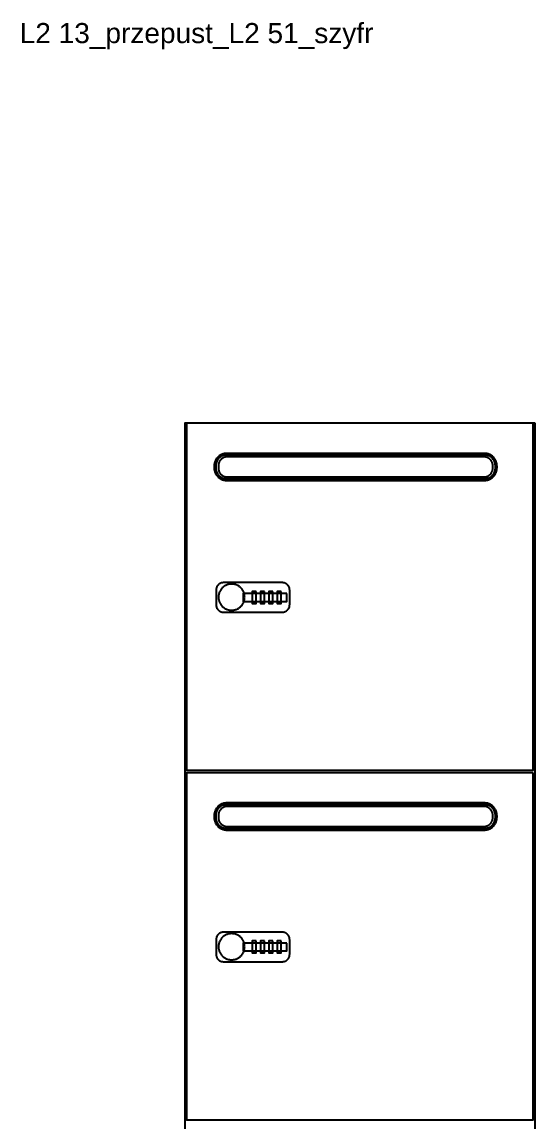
# Model space of a CAD drawing. Header units: millimetres. Extents: x 1075 to 13200, y 678 to 7235.
# Drawn here: x 2407 to 2995, y 2014 to 3271 of the extents above; entities that cross this region are included whole.
import ezdxf

# ---------------------------------------------------------------- set-up
doc = ezdxf.new("R2010")
doc.units = ezdxf.units.MM
doc.styles.add('Arial', font='arial.ttf')

msp = doc.modelspace()

# ---------------------------------------------------------------- linework, layer by layer
at = {"color": 0}
for points in [[(2995, 2812, 0), (2594, 2812, 0), (2594, 1212, 0), (2995, 1212, 0)], [(2993, 2812, 0), (2596, 2812, 0), (2596, 2415, 0), (2993, 2415, 0)], [(2951.5, 2763, 0), (2951.4, 2763.7, 0), (2951.4, 2764.5, 0), (2951.3, 2765.2, 0), (2951.2, 2765.9, 0), (2951, 2766.6, 0), (2950.8, 2767.3, 0), (2950.6, 2768, 0), (2950.3, 2768.6, 0), (2950, 2769.3, 0), (2949.7, 2769.9, 0), (2949.4, 2770.5, 0), (2949, 2771.1, 0), (2948.6, 2771.7, 0), (2948.1, 2772.2, 0), (2947.7, 2772.8, 0), (2947.2, 2773.3, 0), (2946.7, 2773.7, 0), (2946.2, 2774.2, 0), (2945.6, 2774.6, 0), (2945.1, 2775, 0), (2944.5, 2775.4, 0), (2943.9, 2775.8, 0), (2943.2, 2776.1, 0), (2942.6, 2776.4, 0), (2941.9, 2776.6, 0), (2941.3, 2776.9, 0), (2940.6, 2777.1, 0), (2939.9, 2777.2, 0), (2939.2, 2777.4, 0), (2938.4, 2777.4, 0), (2937.7, 2777.5, 0), (2936.9, 2777.5, 0), (2642, 2777.5, 0), (2641.2, 2777.5, 0), (2640.5, 2777.4, 0), (2639.8, 2777.4, 0), (2639.1, 2777.2, 0), (2638.4, 2777.1, 0), (2637.7, 2776.9, 0), (2637, 2776.6, 0), (2636.3, 2776.4, 0), (2635.7, 2776.1, 0), (2635.1, 2775.8, 0), (2634.5, 2775.4, 0), (2633.9, 2775, 0), (2633.3, 2774.6, 0), (2632.8, 2774.2, 0), (2632.2, 2773.7, 0), (2631.7, 2773.3, 0), (2631.2, 2772.8, 0), (2630.8, 2772.2, 0), (2630.4, 2771.7, 0), (2629.9, 2771.1, 0), (2629.6, 2770.5, 0), (2629.2, 2769.9, 0), (2628.9, 2769.3, 0), (2628.6, 2768.6, 0), (2628.3, 2768, 0), (2628.1, 2767.3, 0), (2627.9, 2766.6, 0), (2627.8, 2765.9, 0), (2627.6, 2765.2, 0), (2627.5, 2764.5, 0), (2627.5, 2763.7, 0), (2627.5, 2763, 0), (2627.5, 2761, 0), (2627.5, 2760.3, 0), (2627.5, 2759.6, 0), (2627.6, 2758.8, 0), (2627.8, 2758.1, 0), (2627.9, 2757.4, 0), (2628.1, 2756.7, 0), (2628.3, 2756.1, 0), (2628.6, 2755.4, 0), (2628.9, 2754.7, 0), (2629.2, 2754.1, 0), (2629.6, 2753.5, 0), (2629.9, 2752.9, 0), (2630.4, 2752.4, 0), (2630.8, 2751.8, 0), (2631.2, 2751.3, 0), (2631.7, 2750.8, 0), (2632.2, 2750.3, 0), (2632.8, 2749.8, 0), (2633.3, 2749.4, 0), (2633.9, 2749, 0), (2634.5, 2748.6, 0), (2635.1, 2748.3, 0), (2635.7, 2748, 0), (2636.3, 2747.7, 0), (2637, 2747.4, 0), (2637.7, 2747.2, 0), (2638.4, 2747, 0), (2639.1, 2746.8, 0), (2639.8, 2746.7, 0), (2640.5, 2746.6, 0), (2641.2, 2746.5, 0), (2642, 2746.5, 0), (2936.9, 2746.5, 0), (2937.7, 2746.5, 0), (2938.4, 2746.6, 0), (2939.2, 2746.7, 0), (2939.9, 2746.8, 0), (2940.6, 2747, 0), (2941.3, 2747.2, 0), (2941.9, 2747.4, 0), (2942.6, 2747.7, 0), (2943.2, 2748, 0), (2943.9, 2748.3, 0), (2944.5, 2748.6, 0), (2945.1, 2749, 0), (2945.6, 2749.4, 0), (2946.2, 2749.8, 0), (2946.7, 2750.3, 0), (2947.2, 2750.8, 0), (2947.7, 2751.3, 0), (2948.1, 2751.8, 0), (2948.6, 2752.4, 0), (2949, 2752.9, 0), (2949.4, 2753.5, 0), (2949.7, 2754.1, 0), (2950, 2754.7, 0), (2950.3, 2755.4, 0), (2950.6, 2756.1, 0), (2950.8, 2756.7, 0), (2951, 2757.4, 0), (2951.2, 2758.1, 0), (2951.3, 2758.8, 0), (2951.4, 2759.6, 0), (2951.4, 2760.3, 0), (2951.5, 2761, 0)], [(2949.5, 2763.5, 0), (2949.5, 2764.1, 0), (2949.4, 2764.7, 0), (2949.3, 2765.3, 0), (2949.2, 2765.9, 0), (2949.1, 2766.5, 0), (2948.9, 2767.1, 0), (2948.7, 2767.6, 0), (2948.5, 2768.2, 0), (2948.3, 2768.7, 0), (2948, 2769.2, 0), (2947.7, 2769.7, 0), (2947.4, 2770.2, 0), (2947.1, 2770.7, 0), (2946.7, 2771.2, 0), (2946.3, 2771.6, 0), (2946, 2772, 0), (2945.5, 2772.4, 0), (2945.1, 2772.8, 0), (2944.6, 2773.1, 0), (2944.2, 2773.5, 0), (2943.7, 2773.8, 0), (2943.2, 2774.1, 0), (2942.7, 2774.3, 0), (2942.1, 2774.6, 0), (2941.6, 2774.8, 0), (2941, 2775, 0), (2940.5, 2775.1, 0), (2939.9, 2775.3, 0), (2939.3, 2775.4, 0), (2938.7, 2775.5, 0), (2938.1, 2775.5, 0), (2937.5, 2775.5, 0), (2641.5, 2775.5, 0), (2640.9, 2775.5, 0), (2640.2, 2775.5, 0), (2639.6, 2775.4, 0), (2639.1, 2775.3, 0), (2638.5, 2775.1, 0), (2637.9, 2775, 0), (2637.3, 2774.8, 0), (2636.8, 2774.6, 0), (2636.3, 2774.3, 0), (2635.8, 2774.1, 0), (2635.2, 2773.8, 0), (2634.8, 2773.5, 0), (2634.3, 2773.1, 0), (2633.8, 2772.8, 0), (2633.4, 2772.4, 0), (2633, 2772, 0), (2632.6, 2771.6, 0), (2632.2, 2771.2, 0), (2631.9, 2770.7, 0), (2631.5, 2770.2, 0), (2631.2, 2769.7, 0), (2630.9, 2769.2, 0), (2630.7, 2768.7, 0), (2630.4, 2768.2, 0), (2630.2, 2767.6, 0), (2630, 2767.1, 0), (2629.8, 2766.5, 0), (2629.7, 2765.9, 0), (2629.6, 2765.3, 0), (2629.5, 2764.7, 0), (2629.5, 2764.1, 0), (2629.5, 2763.5, 0), (2629.5, 2760.5, 0), (2629.5, 2759.9, 0), (2629.5, 2759.3, 0), (2629.6, 2758.7, 0), (2629.7, 2758.1, 0), (2629.8, 2757.5, 0), (2630, 2757, 0), (2630.2, 2756.4, 0), (2630.4, 2755.9, 0), (2630.7, 2755.3, 0), (2630.9, 2754.8, 0), (2631.2, 2754.3, 0), (2631.5, 2753.8, 0), (2631.9, 2753.3, 0), (2632.2, 2752.9, 0), (2632.6, 2752.5, 0), (2633, 2752, 0), (2633.4, 2751.6, 0), (2633.8, 2751.3, 0), (2634.3, 2750.9, 0), (2634.8, 2750.6, 0), (2635.2, 2750.3, 0), (2635.8, 2750, 0), (2636.3, 2749.7, 0), (2636.8, 2749.5, 0), (2637.3, 2749.2, 0), (2637.9, 2749.1, 0), (2638.5, 2748.9, 0), (2639.1, 2748.8, 0), (2639.6, 2748.7, 0), (2640.2, 2748.6, 0), (2640.9, 2748.5, 0), (2641.5, 2748.5, 0), (2937.5, 2748.5, 0), (2938.1, 2748.5, 0), (2938.7, 2748.6, 0), (2939.3, 2748.7, 0), (2939.9, 2748.8, 0), (2940.5, 2748.9, 0), (2941, 2749.1, 0), (2941.6, 2749.2, 0), (2942.1, 2749.5, 0), (2942.7, 2749.7, 0), (2943.2, 2750, 0), (2943.7, 2750.3, 0), (2944.2, 2750.6, 0), (2944.6, 2750.9, 0), (2945.1, 2751.3, 0), (2945.5, 2751.6, 0), (2946, 2752, 0), (2946.3, 2752.5, 0), (2946.7, 2752.9, 0), (2947.1, 2753.3, 0), (2947.4, 2753.8, 0), (2947.7, 2754.3, 0), (2948, 2754.8, 0), (2948.3, 2755.3, 0), (2948.5, 2755.9, 0), (2948.7, 2756.4, 0), (2948.9, 2757, 0), (2949.1, 2757.5, 0), (2949.2, 2758.1, 0), (2949.3, 2758.7, 0), (2949.4, 2759.3, 0), (2949.5, 2759.9, 0), (2949.5, 2760.5, 0)], [(2946.6, 2763.3, 0), (2946.6, 2763.8, 0), (2946.5, 2764.4, 0), (2946.5, 2764.9, 0), (2946.4, 2765.4, 0), (2946.3, 2765.9, 0), (2946.1, 2766.3, 0), (2946, 2766.8, 0), (2945.8, 2767.3, 0), (2945.6, 2767.7, 0), (2945.3, 2768.2, 0), (2945.1, 2768.6, 0), (2944.8, 2769, 0), (2944.6, 2769.4, 0), (2944.3, 2769.8, 0), (2943.9, 2770.2, 0), (2943.6, 2770.5, 0), (2943.2, 2770.8, 0), (2942.9, 2771.2, 0), (2942.5, 2771.5, 0), (2942.1, 2771.8, 0), (2941.7, 2772, 0), (2941.3, 2772.3, 0), (2940.8, 2772.5, 0), (2940.4, 2772.7, 0), (2939.9, 2772.9, 0), (2939.4, 2773, 0), (2939, 2773.2, 0), (2938.5, 2773.3, 0), (2938, 2773.4, 0), (2937.5, 2773.4, 0), (2936.9, 2773.5, 0), (2936.4, 2773.5, 0), (2642.5, 2773.5, 0), (2642, 2773.5, 0), (2641.5, 2773.4, 0), (2641, 2773.4, 0), (2640.5, 2773.3, 0), (2640, 2773.2, 0), (2639.5, 2773, 0), (2639, 2772.9, 0), (2638.6, 2772.7, 0), (2638.1, 2772.5, 0), (2637.7, 2772.3, 0), (2637.3, 2772, 0), (2636.8, 2771.8, 0), (2636.4, 2771.5, 0), (2636.1, 2771.2, 0), (2635.7, 2770.8, 0), (2635.3, 2770.5, 0), (2635, 2770.2, 0), (2634.7, 2769.8, 0), (2634.4, 2769.4, 0), (2634.1, 2769, 0), (2633.8, 2768.6, 0), (2633.6, 2768.2, 0), (2633.4, 2767.7, 0), (2633.2, 2767.3, 0), (2633, 2766.8, 0), (2632.8, 2766.3, 0), (2632.7, 2765.9, 0), (2632.6, 2765.4, 0), (2632.5, 2764.9, 0), (2632.4, 2764.4, 0), (2632.4, 2763.8, 0), (2632.4, 2763.3, 0), (2632.4, 2760.7, 0), (2632.4, 2760.2, 0), (2632.4, 2759.7, 0), (2632.5, 2759.2, 0), (2632.6, 2758.7, 0), (2632.7, 2758.2, 0), (2632.8, 2757.7, 0), (2633, 2757.2, 0), (2633.2, 2756.8, 0), (2633.4, 2756.3, 0), (2633.6, 2755.9, 0), (2633.8, 2755.4, 0), (2634.1, 2755, 0), (2634.4, 2754.6, 0), (2634.7, 2754.3, 0), (2635, 2753.9, 0), (2635.3, 2753.5, 0), (2635.7, 2753.2, 0), (2636.1, 2752.9, 0), (2636.4, 2752.6, 0), (2636.8, 2752.3, 0), (2637.3, 2752, 0), (2637.7, 2751.8, 0), (2638.1, 2751.6, 0), (2638.6, 2751.3, 0), (2639, 2751.2, 0), (2639.5, 2751, 0), (2640, 2750.9, 0), (2640.5, 2750.8, 0), (2641, 2750.7, 0), (2641.5, 2750.6, 0), (2642, 2750.6, 0), (2642.5, 2750.5, 0), (2936.4, 2750.5, 0), (2936.9, 2750.6, 0), (2937.5, 2750.6, 0), (2938, 2750.7, 0), (2938.5, 2750.8, 0), (2939, 2750.9, 0), (2939.4, 2751, 0), (2939.9, 2751.2, 0), (2940.4, 2751.3, 0), (2940.8, 2751.6, 0), (2941.3, 2751.8, 0), (2941.7, 2752, 0), (2942.1, 2752.3, 0), (2942.5, 2752.6, 0), (2942.9, 2752.9, 0), (2943.2, 2753.2, 0), (2943.6, 2753.5, 0), (2943.9, 2753.9, 0), (2944.3, 2754.3, 0), (2944.6, 2754.6, 0), (2944.8, 2755, 0), (2945.1, 2755.4, 0), (2945.3, 2755.9, 0), (2945.6, 2756.3, 0), (2945.8, 2756.8, 0), (2946, 2757.2, 0), (2946.1, 2757.7, 0), (2946.3, 2758.2, 0), (2946.4, 2758.7, 0), (2946.5, 2759.2, 0), (2946.5, 2759.7, 0), (2946.6, 2760.2, 0), (2946.6, 2760.7, 0)], [(2714, 2621.2, 0.5), (2713.9, 2621.6, 0.5), (2713.9, 2622, 0.5), (2713.9, 2622.5, 0.5), (2713.8, 2622.9, 0.5), (2713.7, 2623.3, 0.5), (2713.6, 2623.7, 0.5), (2713.4, 2624.1, 0.5), (2713.3, 2624.4, 0.5), (2713.1, 2624.8, 0.5), (2712.9, 2625.2, 0.5), (2712.7, 2625.5, 0.5), (2712.5, 2625.9, 0.5), (2712.3, 2626.2, 0.5), (2712, 2626.5, 0.5), (2711.8, 2626.8, 0.5), (2711.5, 2627.1, 0.5), (2711.2, 2627.4, 0.5), (2710.9, 2627.7, 0.5), (2710.6, 2627.9, 0.5), (2710.3, 2628.1, 0.5), (2709.9, 2628.4, 0.5), (2709.6, 2628.6, 0.5), (2709.2, 2628.7, 0.5), (2708.8, 2628.9, 0.5), (2708.4, 2629.1, 0.5), (2708.1, 2629.2, 0.5), (2707.7, 2629.3, 0.5), (2707.3, 2629.4, 0.5), (2706.8, 2629.5, 0.5), (2706.4, 2629.5, 0.5), (2706, 2629.6, 0.5), (2705.6, 2629.6, 0.5), (2638.1, 2629.6, 0.5), (2637.7, 2629.6, 0.5), (2637.3, 2629.5, 0.5), (2636.9, 2629.5, 0.5), (2636.4, 2629.4, 0.5), (2636, 2629.3, 0.5), (2635.6, 2629.2, 0.5), (2635.2, 2629.1, 0.5), (2634.9, 2628.9, 0.5), (2634.5, 2628.7, 0.5), (2634.1, 2628.6, 0.5), (2633.8, 2628.4, 0.5), (2633.4, 2628.1, 0.5), (2633.1, 2627.9, 0.5), (2632.8, 2627.7, 0.5), (2632.5, 2627.4, 0.5), (2632.2, 2627.1, 0.5), (2631.9, 2626.8, 0.5), (2631.7, 2626.5, 0.5), (2631.4, 2626.2, 0.5), (2631.2, 2625.9, 0.5), (2631, 2625.5, 0.5), (2630.7, 2625.2, 0.5), (2630.6, 2624.8, 0.5), (2630.4, 2624.4, 0.5), (2630.2, 2624.1, 0.5), (2630.1, 2623.7, 0.5), (2630, 2623.3, 0.5), (2629.9, 2622.9, 0.5), (2629.8, 2622.5, 0.5), (2629.8, 2622, 0.5), (2629.7, 2621.6, 0.5), (2629.7, 2621.2, 0.5), (2629.7, 2604.2, 0.5), (2629.7, 2603.8, 0.5), (2629.8, 2603.4, 0.5), (2629.8, 2602.9, 0.5), (2629.9, 2602.5, 0.5), (2630, 2602.1, 0.5), (2630.1, 2601.7, 0.5), (2630.2, 2601.3, 0.5), (2630.4, 2600.9, 0.5), (2630.6, 2600.6, 0.5), (2630.7, 2600.2, 0.5), (2631, 2599.9, 0.5), (2631.2, 2599.5, 0.5), (2631.4, 2599.2, 0.5), (2631.7, 2598.9, 0.5), (2631.9, 2598.6, 0.5), (2632.2, 2598.3, 0.5), (2632.5, 2598, 0.5), (2632.8, 2597.7, 0.5), (2633.1, 2597.5, 0.5), (2633.4, 2597.2, 0.5), (2633.8, 2597, 0.5), (2634.1, 2596.8, 0.5), (2634.5, 2596.6, 0.5), (2634.9, 2596.5, 0.5), (2635.2, 2596.3, 0.5), (2635.6, 2596.2, 0.5), (2636, 2596.1, 0.5), (2636.4, 2596, 0.5), (2636.9, 2595.9, 0.5), (2637.3, 2595.9, 0.5), (2637.7, 2595.8, 0.5), (2638.1, 2595.8, 0.5), (2705.6, 2595.8, 0.5), (2706, 2595.8, 0.5), (2706.4, 2595.9, 0.5), (2706.8, 2595.9, 0.5), (2707.3, 2596, 0.5), (2707.7, 2596.1, 0.5), (2708.1, 2596.2, 0.5), (2708.4, 2596.3, 0.5), (2708.8, 2596.5, 0.5), (2709.2, 2596.6, 0.5), (2709.6, 2596.8, 0.5), (2709.9, 2597, 0.5), (2710.3, 2597.2, 0.5), (2710.6, 2597.5, 0.5), (2710.9, 2597.7, 0.5), (2711.2, 2598, 0.5), (2711.5, 2598.3, 0.5), (2711.8, 2598.6, 0.5), (2712, 2598.9, 0.5), (2712.3, 2599.2, 0.5), (2712.5, 2599.5, 0.5), (2712.7, 2599.9, 0.5), (2712.9, 2600.2, 0.5), (2713.1, 2600.6, 0.5), (2713.3, 2600.9, 0.5), (2713.4, 2601.3, 0.5), (2713.6, 2601.7, 0.5), (2713.7, 2602.1, 0.5), (2713.8, 2602.5, 0.5), (2713.9, 2602.9, 0.5), (2713.9, 2603.4, 0.5), (2713.9, 2603.8, 0.5), (2714, 2604.2, 0.5)], [(2662.5, 2613, 0.5), (2662.4, 2613.8, 0.5), (2662.4, 2614.6, 0.5), (2662.3, 2615.3, 0.5), (2662.2, 2616, 0.5), (2662, 2616.8, 0.5), (2661.8, 2617.5, 0.5), (2661.6, 2618.2, 0.5), (2661.3, 2618.9, 0.5), (2661, 2619.5, 0.5), (2660.7, 2620.2, 0.5), (2660.3, 2620.8, 0.5), (2659.9, 2621.4, 0.5), (2659.5, 2622, 0.5), (2659, 2622.6, 0.5), (2658.6, 2623.1, 0.5), (2658.1, 2623.6, 0.5), (2657.5, 2624.1, 0.5), (2657, 2624.6, 0.5), (2656.4, 2625, 0.5), (2655.8, 2625.5, 0.5), (2655.2, 2625.9, 0.5), (2654.6, 2626.2, 0.5), (2654, 2626.5, 0.5), (2653.3, 2626.8, 0.5), (2652.6, 2627.1, 0.5), (2651.9, 2627.3, 0.5), (2651.2, 2627.6, 0.5), (2650.5, 2627.7, 0.5), (2649.7, 2627.9, 0.5), (2649, 2627.9, 0.5), (2648.2, 2628, 0.5), (2647.5, 2628, 0.5), (2646.7, 2628, 0.5), (2645.9, 2627.9, 0.5), (2645.2, 2627.9, 0.5), (2644.4, 2627.7, 0.5), (2643.7, 2627.6, 0.5), (2643, 2627.3, 0.5), (2642.3, 2627.1, 0.5), (2641.6, 2626.8, 0.5), (2641, 2626.5, 0.5), (2640.3, 2626.2, 0.5), (2639.7, 2625.9, 0.5), (2639.1, 2625.5, 0.5), (2638.5, 2625, 0.5), (2637.9, 2624.6, 0.5), (2637.4, 2624.1, 0.5), (2636.8, 2623.6, 0.5), (2636.4, 2623.1, 0.5), (2635.9, 2622.6, 0.5), (2635.4, 2622, 0.5), (2635, 2621.4, 0.5), (2634.6, 2620.8, 0.5), (2634.3, 2620.2, 0.5), (2633.9, 2619.5, 0.5), (2633.6, 2618.9, 0.5), (2633.4, 2618.2, 0.5), (2633.1, 2617.5, 0.5), (2632.9, 2616.8, 0.5), (2632.8, 2616, 0.5), (2632.6, 2615.3, 0.5), (2632.5, 2614.6, 0.5), (2632.5, 2613.8, 0.5), (2632.5, 2613, 0.5), (2632.5, 2612.2, 0.5), (2632.5, 2611.5, 0.5), (2632.6, 2610.7, 0.5), (2632.8, 2610, 0.5), (2632.9, 2609.3, 0.5), (2633.1, 2608.6, 0.5), (2633.4, 2607.9, 0.5), (2633.6, 2607.2, 0.5), (2633.9, 2606.5, 0.5), (2634.3, 2605.9, 0.5), (2634.6, 2605.2, 0.5), (2635, 2604.6, 0.5), (2635.4, 2604, 0.5), (2635.9, 2603.5, 0.5), (2636.4, 2602.9, 0.5), (2636.8, 2602.4, 0.5), (2637.4, 2601.9, 0.5), (2637.9, 2601.4, 0.5), (2638.5, 2601, 0.5), (2639.1, 2600.6, 0.5), (2639.7, 2600.2, 0.5), (2640.3, 2599.8, 0.5), (2641, 2599.5, 0.5), (2641.6, 2599.2, 0.5), (2642.3, 2598.9, 0.5), (2643, 2598.7, 0.5), (2643.7, 2598.5, 0.5), (2644.4, 2598.3, 0.5), (2645.2, 2598.2, 0.5), (2645.9, 2598.1, 0.5), (2646.7, 2598, 0.5), (2647.5, 2598, 0.5), (2648.2, 2598, 0.5), (2649, 2598.1, 0.5), (2649.7, 2598.2, 0.5), (2650.5, 2598.3, 0.5), (2651.2, 2598.5, 0.5), (2651.9, 2598.7, 0.5), (2652.6, 2598.9, 0.5), (2653.3, 2599.2, 0.5), (2654, 2599.5, 0.5), (2654.6, 2599.8, 0.5), (2655.2, 2600.2, 0.5), (2655.8, 2600.6, 0.5), (2656.4, 2601, 0.5), (2657, 2601.4, 0.5), (2657.5, 2601.9, 0.5), (2658.1, 2602.4, 0.5), (2658.6, 2602.9, 0.5), (2659, 2603.5, 0.5), (2659.5, 2604, 0.5), (2659.9, 2604.6, 0.5), (2660.3, 2605.2, 0.5), (2660.7, 2605.9, 0.5), (2661, 2606.5, 0.5), (2661.3, 2607.2, 0.5), (2661.6, 2607.9, 0.5), (2661.8, 2608.6, 0.5), (2662, 2609.3, 0.5), (2662.2, 2610, 0.5), (2662.3, 2610.7, 0.5), (2662.4, 2611.5, 0.5), (2662.4, 2612.2, 0.5)], [(2710.6, 2617, 0.5), (2660.9, 2617, 0.5), (2660.9, 2608.2, 0.5), (2710.6, 2608.2, 0.5)], [(2675.7, 2619.6, 0.5), (2670.9, 2619.6, 0.5), (2670.9, 2605.9, 0.5), (2675.7, 2605.9, 0.5)], [(2685.2, 2619.6, 0.5), (2680.4, 2619.6, 0.5), (2680.4, 2605.9, 0.5), (2685.2, 2605.9, 0.5)], [(2694.7, 2619.6, 0.5), (2690, 2619.6, 0.5), (2690, 2605.9, 0.5), (2694.7, 2605.9, 0.5)], [(2704.4, 2619.6, 0.5), (2699.7, 2619.6, 0.5), (2699.7, 2605.9, 0.5), (2704.4, 2605.9, 0.5)], [(2993, 2412, 0), (2596, 2412, 0), (2596, 2015, 0), (2993, 2015, 0)], [(2951.5, 2363, 0), (2951.4, 2363.7, 0), (2951.4, 2364.5, 0), (2951.3, 2365.2, 0), (2951.2, 2365.9, 0), (2951, 2366.6, 0), (2950.8, 2367.3, 0), (2950.6, 2368, 0), (2950.3, 2368.6, 0), (2950, 2369.3, 0), (2949.7, 2369.9, 0), (2949.4, 2370.5, 0), (2949, 2371.1, 0), (2948.6, 2371.7, 0), (2948.1, 2372.2, 0), (2947.7, 2372.8, 0), (2947.2, 2373.3, 0), (2946.7, 2373.7, 0), (2946.2, 2374.2, 0), (2945.6, 2374.6, 0), (2945.1, 2375, 0), (2944.5, 2375.4, 0), (2943.9, 2375.8, 0), (2943.2, 2376.1, 0), (2942.6, 2376.4, 0), (2941.9, 2376.6, 0), (2941.3, 2376.9, 0), (2940.6, 2377.1, 0), (2939.9, 2377.2, 0), (2939.2, 2377.4, 0), (2938.4, 2377.4, 0), (2937.7, 2377.5, 0), (2936.9, 2377.5, 0), (2642, 2377.5, 0), (2641.2, 2377.5, 0), (2640.5, 2377.4, 0), (2639.8, 2377.4, 0), (2639.1, 2377.2, 0), (2638.4, 2377.1, 0), (2637.7, 2376.9, 0), (2637, 2376.6, 0), (2636.3, 2376.4, 0), (2635.7, 2376.1, 0), (2635.1, 2375.8, 0), (2634.5, 2375.4, 0), (2633.9, 2375, 0), (2633.3, 2374.6, 0), (2632.8, 2374.2, 0), (2632.2, 2373.7, 0), (2631.7, 2373.3, 0), (2631.2, 2372.8, 0), (2630.8, 2372.2, 0), (2630.4, 2371.7, 0), (2629.9, 2371.1, 0), (2629.6, 2370.5, 0), (2629.2, 2369.9, 0), (2628.9, 2369.3, 0), (2628.6, 2368.6, 0), (2628.3, 2368, 0), (2628.1, 2367.3, 0), (2627.9, 2366.6, 0), (2627.8, 2365.9, 0), (2627.6, 2365.2, 0), (2627.5, 2364.5, 0), (2627.5, 2363.7, 0), (2627.5, 2363, 0), (2627.5, 2361, 0), (2627.5, 2360.3, 0), (2627.5, 2359.6, 0), (2627.6, 2358.8, 0), (2627.8, 2358.1, 0), (2627.9, 2357.4, 0), (2628.1, 2356.7, 0), (2628.3, 2356.1, 0), (2628.6, 2355.4, 0), (2628.9, 2354.7, 0), (2629.2, 2354.1, 0), (2629.6, 2353.5, 0), (2629.9, 2352.9, 0), (2630.4, 2352.4, 0), (2630.8, 2351.8, 0), (2631.2, 2351.3, 0), (2631.7, 2350.8, 0), (2632.2, 2350.3, 0), (2632.8, 2349.8, 0), (2633.3, 2349.4, 0), (2633.9, 2349, 0), (2634.5, 2348.6, 0), (2635.1, 2348.3, 0), (2635.7, 2348, 0), (2636.3, 2347.7, 0), (2637, 2347.4, 0), (2637.7, 2347.2, 0), (2638.4, 2347, 0), (2639.1, 2346.8, 0), (2639.8, 2346.7, 0), (2640.5, 2346.6, 0), (2641.2, 2346.5, 0), (2642, 2346.5, 0), (2936.9, 2346.5, 0), (2937.7, 2346.5, 0), (2938.4, 2346.6, 0), (2939.2, 2346.7, 0), (2939.9, 2346.8, 0), (2940.6, 2347, 0), (2941.3, 2347.2, 0), (2941.9, 2347.4, 0), (2942.6, 2347.7, 0), (2943.2, 2348, 0), (2943.9, 2348.3, 0), (2944.5, 2348.6, 0), (2945.1, 2349, 0), (2945.6, 2349.4, 0), (2946.2, 2349.8, 0), (2946.7, 2350.3, 0), (2947.2, 2350.8, 0), (2947.7, 2351.3, 0), (2948.1, 2351.8, 0), (2948.6, 2352.4, 0), (2949, 2352.9, 0), (2949.4, 2353.5, 0), (2949.7, 2354.1, 0), (2950, 2354.7, 0), (2950.3, 2355.4, 0), (2950.6, 2356.1, 0), (2950.8, 2356.7, 0), (2951, 2357.4, 0), (2951.2, 2358.1, 0), (2951.3, 2358.8, 0), (2951.4, 2359.6, 0), (2951.4, 2360.3, 0), (2951.5, 2361, 0)], [(2949.5, 2363.5, 0), (2949.5, 2364.1, 0), (2949.4, 2364.7, 0), (2949.3, 2365.3, 0), (2949.2, 2365.9, 0), (2949.1, 2366.5, 0), (2948.9, 2367.1, 0), (2948.7, 2367.6, 0), (2948.5, 2368.2, 0), (2948.3, 2368.7, 0), (2948, 2369.2, 0), (2947.7, 2369.7, 0), (2947.4, 2370.2, 0), (2947.1, 2370.7, 0), (2946.7, 2371.2, 0), (2946.3, 2371.6, 0), (2946, 2372, 0), (2945.5, 2372.4, 0), (2945.1, 2372.8, 0), (2944.6, 2373.1, 0), (2944.2, 2373.5, 0), (2943.7, 2373.8, 0), (2943.2, 2374.1, 0), (2942.7, 2374.3, 0), (2942.1, 2374.6, 0), (2941.6, 2374.8, 0), (2941, 2375, 0), (2940.5, 2375.1, 0), (2939.9, 2375.3, 0), (2939.3, 2375.4, 0), (2938.7, 2375.5, 0), (2938.1, 2375.5, 0), (2937.5, 2375.5, 0), (2641.5, 2375.5, 0), (2640.9, 2375.5, 0), (2640.2, 2375.5, 0), (2639.6, 2375.4, 0), (2639.1, 2375.3, 0), (2638.5, 2375.1, 0), (2637.9, 2375, 0), (2637.3, 2374.8, 0), (2636.8, 2374.6, 0), (2636.3, 2374.3, 0), (2635.8, 2374.1, 0), (2635.2, 2373.8, 0), (2634.8, 2373.5, 0), (2634.3, 2373.1, 0), (2633.8, 2372.8, 0), (2633.4, 2372.4, 0), (2633, 2372, 0), (2632.6, 2371.6, 0), (2632.2, 2371.2, 0), (2631.9, 2370.7, 0), (2631.5, 2370.2, 0), (2631.2, 2369.7, 0), (2630.9, 2369.2, 0), (2630.7, 2368.7, 0), (2630.4, 2368.2, 0), (2630.2, 2367.6, 0), (2630, 2367.1, 0), (2629.8, 2366.5, 0), (2629.7, 2365.9, 0), (2629.6, 2365.3, 0), (2629.5, 2364.7, 0), (2629.5, 2364.1, 0), (2629.5, 2363.5, 0), (2629.5, 2360.5, 0), (2629.5, 2359.9, 0), (2629.5, 2359.3, 0), (2629.6, 2358.7, 0), (2629.7, 2358.1, 0), (2629.8, 2357.5, 0), (2630, 2357, 0), (2630.2, 2356.4, 0), (2630.4, 2355.9, 0), (2630.7, 2355.3, 0), (2630.9, 2354.8, 0), (2631.2, 2354.3, 0), (2631.5, 2353.8, 0), (2631.9, 2353.3, 0), (2632.2, 2352.9, 0), (2632.6, 2352.5, 0), (2633, 2352, 0), (2633.4, 2351.6, 0), (2633.8, 2351.3, 0), (2634.3, 2350.9, 0), (2634.8, 2350.6, 0), (2635.2, 2350.3, 0), (2635.8, 2350, 0), (2636.3, 2349.7, 0), (2636.8, 2349.5, 0), (2637.3, 2349.2, 0), (2637.9, 2349.1, 0), (2638.5, 2348.9, 0), (2639.1, 2348.8, 0), (2639.6, 2348.7, 0), (2640.2, 2348.6, 0), (2640.9, 2348.5, 0), (2641.5, 2348.5, 0), (2937.5, 2348.5, 0), (2938.1, 2348.5, 0), (2938.7, 2348.6, 0), (2939.3, 2348.7, 0), (2939.9, 2348.8, 0), (2940.5, 2348.9, 0), (2941, 2349.1, 0), (2941.6, 2349.2, 0), (2942.1, 2349.5, 0), (2942.7, 2349.7, 0), (2943.2, 2350, 0), (2943.7, 2350.3, 0), (2944.2, 2350.6, 0), (2944.6, 2350.9, 0), (2945.1, 2351.3, 0), (2945.5, 2351.6, 0), (2946, 2352, 0), (2946.3, 2352.5, 0), (2946.7, 2352.9, 0), (2947.1, 2353.3, 0), (2947.4, 2353.8, 0), (2947.7, 2354.3, 0), (2948, 2354.8, 0), (2948.3, 2355.3, 0), (2948.5, 2355.9, 0), (2948.7, 2356.4, 0), (2948.9, 2357, 0), (2949.1, 2357.5, 0), (2949.2, 2358.1, 0), (2949.3, 2358.7, 0), (2949.4, 2359.3, 0), (2949.5, 2359.9, 0), (2949.5, 2360.5, 0)], [(2946.6, 2363.3, 0), (2946.6, 2363.8, 0), (2946.5, 2364.4, 0), (2946.5, 2364.9, 0), (2946.4, 2365.4, 0), (2946.3, 2365.9, 0), (2946.1, 2366.3, 0), (2946, 2366.8, 0), (2945.8, 2367.3, 0), (2945.6, 2367.7, 0), (2945.3, 2368.2, 0), (2945.1, 2368.6, 0), (2944.8, 2369, 0), (2944.6, 2369.4, 0), (2944.3, 2369.8, 0), (2943.9, 2370.2, 0), (2943.6, 2370.5, 0), (2943.2, 2370.8, 0), (2942.9, 2371.2, 0), (2942.5, 2371.5, 0), (2942.1, 2371.8, 0), (2941.7, 2372, 0), (2941.3, 2372.3, 0), (2940.8, 2372.5, 0), (2940.4, 2372.7, 0), (2939.9, 2372.9, 0), (2939.4, 2373, 0), (2939, 2373.2, 0), (2938.5, 2373.3, 0), (2938, 2373.4, 0), (2937.5, 2373.4, 0), (2936.9, 2373.5, 0), (2936.4, 2373.5, 0), (2642.5, 2373.5, 0), (2642, 2373.5, 0), (2641.5, 2373.4, 0), (2641, 2373.4, 0), (2640.5, 2373.3, 0), (2640, 2373.2, 0), (2639.5, 2373, 0), (2639, 2372.9, 0), (2638.6, 2372.7, 0), (2638.1, 2372.5, 0), (2637.7, 2372.3, 0), (2637.3, 2372, 0), (2636.8, 2371.8, 0), (2636.4, 2371.5, 0), (2636.1, 2371.2, 0), (2635.7, 2370.8, 0), (2635.3, 2370.5, 0), (2635, 2370.2, 0), (2634.7, 2369.8, 0), (2634.4, 2369.4, 0), (2634.1, 2369, 0), (2633.8, 2368.6, 0), (2633.6, 2368.2, 0), (2633.4, 2367.7, 0), (2633.2, 2367.3, 0), (2633, 2366.8, 0), (2632.8, 2366.3, 0), (2632.7, 2365.9, 0), (2632.6, 2365.4, 0), (2632.5, 2364.9, 0), (2632.4, 2364.4, 0), (2632.4, 2363.8, 0), (2632.4, 2363.3, 0), (2632.4, 2360.7, 0), (2632.4, 2360.2, 0), (2632.4, 2359.7, 0), (2632.5, 2359.2, 0), (2632.6, 2358.7, 0), (2632.7, 2358.2, 0), (2632.8, 2357.7, 0), (2633, 2357.2, 0), (2633.2, 2356.8, 0), (2633.4, 2356.3, 0), (2633.6, 2355.9, 0), (2633.8, 2355.4, 0), (2634.1, 2355, 0), (2634.4, 2354.6, 0), (2634.7, 2354.3, 0), (2635, 2353.9, 0), (2635.3, 2353.5, 0), (2635.7, 2353.2, 0), (2636.1, 2352.9, 0), (2636.4, 2352.6, 0), (2636.8, 2352.3, 0), (2637.3, 2352, 0), (2637.7, 2351.8, 0), (2638.1, 2351.6, 0), (2638.6, 2351.3, 0), (2639, 2351.2, 0), (2639.5, 2351, 0), (2640, 2350.9, 0), (2640.5, 2350.8, 0), (2641, 2350.7, 0), (2641.5, 2350.6, 0), (2642, 2350.6, 0), (2642.5, 2350.5, 0), (2936.4, 2350.5, 0), (2936.9, 2350.6, 0), (2937.5, 2350.6, 0), (2938, 2350.7, 0), (2938.5, 2350.8, 0), (2939, 2350.9, 0), (2939.4, 2351, 0), (2939.9, 2351.2, 0), (2940.4, 2351.3, 0), (2940.8, 2351.6, 0), (2941.3, 2351.8, 0), (2941.7, 2352, 0), (2942.1, 2352.3, 0), (2942.5, 2352.6, 0), (2942.9, 2352.9, 0), (2943.2, 2353.2, 0), (2943.6, 2353.5, 0), (2943.9, 2353.9, 0), (2944.3, 2354.3, 0), (2944.6, 2354.6, 0), (2944.8, 2355, 0), (2945.1, 2355.4, 0), (2945.3, 2355.9, 0), (2945.6, 2356.3, 0), (2945.8, 2356.8, 0), (2946, 2357.2, 0), (2946.1, 2357.7, 0), (2946.3, 2358.2, 0), (2946.4, 2358.7, 0), (2946.5, 2359.2, 0), (2946.5, 2359.7, 0), (2946.6, 2360.2, 0), (2946.6, 2360.7, 0)], [(2714, 2221.2, 0.5), (2713.9, 2221.6, 0.5), (2713.9, 2222, 0.5), (2713.9, 2222.5, 0.5), (2713.8, 2222.9, 0.5), (2713.7, 2223.3, 0.5), (2713.6, 2223.7, 0.5), (2713.4, 2224.1, 0.5), (2713.3, 2224.4, 0.5), (2713.1, 2224.8, 0.5), (2712.9, 2225.2, 0.5), (2712.7, 2225.5, 0.5), (2712.5, 2225.9, 0.5), (2712.3, 2226.2, 0.5), (2712, 2226.5, 0.5), (2711.8, 2226.8, 0.5), (2711.5, 2227.1, 0.5), (2711.2, 2227.4, 0.5), (2710.9, 2227.7, 0.5), (2710.6, 2227.9, 0.5), (2710.3, 2228.1, 0.5), (2709.9, 2228.4, 0.5), (2709.6, 2228.6, 0.5), (2709.2, 2228.7, 0.5), (2708.8, 2228.9, 0.5), (2708.4, 2229.1, 0.5), (2708.1, 2229.2, 0.5), (2707.7, 2229.3, 0.5), (2707.3, 2229.4, 0.5), (2706.8, 2229.5, 0.5), (2706.4, 2229.5, 0.5), (2706, 2229.6, 0.5), (2705.6, 2229.6, 0.5), (2638.1, 2229.6, 0.5), (2637.7, 2229.6, 0.5), (2637.3, 2229.5, 0.5), (2636.9, 2229.5, 0.5), (2636.4, 2229.4, 0.5), (2636, 2229.3, 0.5), (2635.6, 2229.2, 0.5), (2635.2, 2229.1, 0.5), (2634.9, 2228.9, 0.5), (2634.5, 2228.7, 0.5), (2634.1, 2228.6, 0.5), (2633.8, 2228.4, 0.5), (2633.4, 2228.1, 0.5), (2633.1, 2227.9, 0.5), (2632.8, 2227.7, 0.5), (2632.5, 2227.4, 0.5), (2632.2, 2227.1, 0.5), (2631.9, 2226.8, 0.5), (2631.7, 2226.5, 0.5), (2631.4, 2226.2, 0.5), (2631.2, 2225.9, 0.5), (2631, 2225.5, 0.5), (2630.7, 2225.2, 0.5), (2630.6, 2224.8, 0.5), (2630.4, 2224.4, 0.5), (2630.2, 2224.1, 0.5), (2630.1, 2223.7, 0.5), (2630, 2223.3, 0.5), (2629.9, 2222.9, 0.5), (2629.8, 2222.5, 0.5), (2629.8, 2222, 0.5), (2629.7, 2221.6, 0.5), (2629.7, 2221.2, 0.5), (2629.7, 2204.2, 0.5), (2629.7, 2203.8, 0.5), (2629.8, 2203.4, 0.5), (2629.8, 2202.9, 0.5), (2629.9, 2202.5, 0.5), (2630, 2202.1, 0.5), (2630.1, 2201.7, 0.5), (2630.2, 2201.3, 0.5), (2630.4, 2200.9, 0.5), (2630.6, 2200.6, 0.5), (2630.7, 2200.2, 0.5), (2631, 2199.9, 0.5), (2631.2, 2199.5, 0.5), (2631.4, 2199.2, 0.5), (2631.7, 2198.9, 0.5), (2631.9, 2198.6, 0.5), (2632.2, 2198.3, 0.5), (2632.5, 2198, 0.5), (2632.8, 2197.7, 0.5), (2633.1, 2197.5, 0.5), (2633.4, 2197.2, 0.5), (2633.8, 2197, 0.5), (2634.1, 2196.8, 0.5), (2634.5, 2196.6, 0.5), (2634.9, 2196.5, 0.5), (2635.2, 2196.3, 0.5), (2635.6, 2196.2, 0.5), (2636, 2196.1, 0.5), (2636.4, 2196, 0.5), (2636.9, 2195.9, 0.5), (2637.3, 2195.9, 0.5), (2637.7, 2195.8, 0.5), (2638.1, 2195.8, 0.5), (2705.6, 2195.8, 0.5), (2706, 2195.8, 0.5), (2706.4, 2195.9, 0.5), (2706.8, 2195.9, 0.5), (2707.3, 2196, 0.5), (2707.7, 2196.1, 0.5), (2708.1, 2196.2, 0.5), (2708.4, 2196.3, 0.5), (2708.8, 2196.5, 0.5), (2709.2, 2196.6, 0.5), (2709.6, 2196.8, 0.5), (2709.9, 2197, 0.5), (2710.3, 2197.2, 0.5), (2710.6, 2197.5, 0.5), (2710.9, 2197.7, 0.5), (2711.2, 2198, 0.5), (2711.5, 2198.3, 0.5), (2711.8, 2198.6, 0.5), (2712, 2198.9, 0.5), (2712.3, 2199.2, 0.5), (2712.5, 2199.5, 0.5), (2712.7, 2199.9, 0.5), (2712.9, 2200.2, 0.5), (2713.1, 2200.6, 0.5), (2713.3, 2200.9, 0.5), (2713.4, 2201.3, 0.5), (2713.6, 2201.7, 0.5), (2713.7, 2202.1, 0.5), (2713.8, 2202.5, 0.5), (2713.9, 2202.9, 0.5), (2713.9, 2203.4, 0.5), (2713.9, 2203.8, 0.5), (2714, 2204.2, 0.5)], [(2662.5, 2213, 0.5), (2662.4, 2213.8, 0.5), (2662.4, 2214.6, 0.5), (2662.3, 2215.3, 0.5), (2662.2, 2216, 0.5), (2662, 2216.8, 0.5), (2661.8, 2217.5, 0.5), (2661.6, 2218.2, 0.5), (2661.3, 2218.9, 0.5), (2661, 2219.5, 0.5), (2660.7, 2220.2, 0.5), (2660.3, 2220.8, 0.5), (2659.9, 2221.4, 0.5), (2659.5, 2222, 0.5), (2659, 2222.6, 0.5), (2658.6, 2223.1, 0.5), (2658.1, 2223.6, 0.5), (2657.5, 2224.1, 0.5), (2657, 2224.6, 0.5), (2656.4, 2225, 0.5), (2655.8, 2225.5, 0.5), (2655.2, 2225.9, 0.5), (2654.6, 2226.2, 0.5), (2654, 2226.5, 0.5), (2653.3, 2226.8, 0.5), (2652.6, 2227.1, 0.5), (2651.9, 2227.3, 0.5), (2651.2, 2227.6, 0.5), (2650.5, 2227.7, 0.5), (2649.7, 2227.9, 0.5), (2649, 2227.9, 0.5), (2648.2, 2228, 0.5), (2647.5, 2228, 0.5), (2646.7, 2228, 0.5), (2645.9, 2227.9, 0.5), (2645.2, 2227.9, 0.5), (2644.4, 2227.7, 0.5), (2643.7, 2227.6, 0.5), (2643, 2227.3, 0.5), (2642.3, 2227.1, 0.5), (2641.6, 2226.8, 0.5), (2641, 2226.5, 0.5), (2640.3, 2226.2, 0.5), (2639.7, 2225.9, 0.5), (2639.1, 2225.5, 0.5), (2638.5, 2225, 0.5), (2637.9, 2224.6, 0.5), (2637.4, 2224.1, 0.5), (2636.8, 2223.6, 0.5), (2636.4, 2223.1, 0.5), (2635.9, 2222.6, 0.5), (2635.4, 2222, 0.5), (2635, 2221.4, 0.5), (2634.6, 2220.8, 0.5), (2634.3, 2220.2, 0.5), (2633.9, 2219.5, 0.5), (2633.6, 2218.9, 0.5), (2633.4, 2218.2, 0.5), (2633.1, 2217.5, 0.5), (2632.9, 2216.8, 0.5), (2632.8, 2216, 0.5), (2632.6, 2215.3, 0.5), (2632.5, 2214.6, 0.5), (2632.5, 2213.8, 0.5), (2632.5, 2213, 0.5), (2632.5, 2212.2, 0.5), (2632.5, 2211.5, 0.5), (2632.6, 2210.7, 0.5), (2632.8, 2210, 0.5), (2632.9, 2209.3, 0.5), (2633.1, 2208.6, 0.5), (2633.4, 2207.9, 0.5), (2633.6, 2207.2, 0.5), (2633.9, 2206.5, 0.5), (2634.3, 2205.9, 0.5), (2634.6, 2205.2, 0.5), (2635, 2204.6, 0.5), (2635.4, 2204, 0.5), (2635.9, 2203.5, 0.5), (2636.4, 2202.9, 0.5), (2636.8, 2202.4, 0.5), (2637.4, 2201.9, 0.5), (2637.9, 2201.4, 0.5), (2638.5, 2201, 0.5), (2639.1, 2200.6, 0.5), (2639.7, 2200.2, 0.5), (2640.3, 2199.8, 0.5), (2641, 2199.5, 0.5), (2641.6, 2199.2, 0.5), (2642.3, 2198.9, 0.5), (2643, 2198.7, 0.5), (2643.7, 2198.5, 0.5), (2644.4, 2198.3, 0.5), (2645.2, 2198.2, 0.5), (2645.9, 2198.1, 0.5), (2646.7, 2198, 0.5), (2647.5, 2198, 0.5), (2648.2, 2198, 0.5), (2649, 2198.1, 0.5), (2649.7, 2198.2, 0.5), (2650.5, 2198.3, 0.5), (2651.2, 2198.5, 0.5), (2651.9, 2198.7, 0.5), (2652.6, 2198.9, 0.5), (2653.3, 2199.2, 0.5), (2654, 2199.5, 0.5), (2654.6, 2199.8, 0.5), (2655.2, 2200.2, 0.5), (2655.8, 2200.6, 0.5), (2656.4, 2201, 0.5), (2657, 2201.4, 0.5), (2657.5, 2201.9, 0.5), (2658.1, 2202.4, 0.5), (2658.6, 2202.9, 0.5), (2659, 2203.5, 0.5), (2659.5, 2204, 0.5), (2659.9, 2204.6, 0.5), (2660.3, 2205.2, 0.5), (2660.7, 2205.9, 0.5), (2661, 2206.5, 0.5), (2661.3, 2207.2, 0.5), (2661.6, 2207.9, 0.5), (2661.8, 2208.6, 0.5), (2662, 2209.3, 0.5), (2662.2, 2210, 0.5), (2662.3, 2210.7, 0.5), (2662.4, 2211.5, 0.5), (2662.4, 2212.2, 0.5)], [(2710.6, 2217, 0.5), (2660.9, 2217, 0.5), (2660.9, 2208.2, 0.5), (2710.6, 2208.2, 0.5)], [(2675.7, 2219.6, 0.5), (2670.9, 2219.6, 0.5), (2670.9, 2205.9, 0.5), (2675.7, 2205.9, 0.5)], [(2685.2, 2219.6, 0.5), (2680.4, 2219.6, 0.5), (2680.4, 2205.9, 0.5), (2685.2, 2205.9, 0.5)], [(2694.7, 2219.6, 0.5), (2690, 2219.6, 0.5), (2690, 2205.9, 0.5), (2694.7, 2205.9, 0.5)], [(2704.4, 2219.6, 0.5), (2699.7, 2219.6, 0.5), (2699.7, 2205.9, 0.5), (2704.4, 2205.9, 0.5)]]:
    msp.add_polyline3d(points, close=True, dxfattribs=at)

# ---------------------------------------------------------------- texts
at = {"color": 0, "style": 'Arial'}
msp.add_text('L2 13_przepust_L2 51_szyfr', height=22.982, dxfattribs=at).set_placement((2404.8, 3247))

doc.saveas('drawing.dxf')
